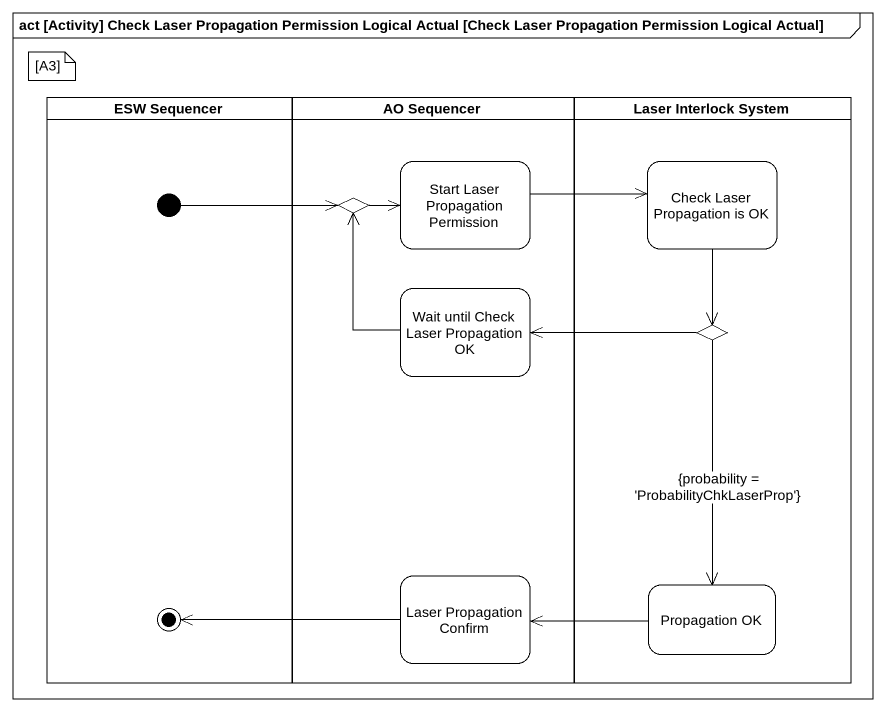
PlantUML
@startuml
mainframe act [Activity] Check Laser Propagation Permission Logical Actual [Check Laser Propagation Permission Logical Actual]
hide empty description
state "ESW Sequencer" as ESW_Sequencer <<partition>> {
  state initial1 <<start>>
  state final1 <<end>>
}
state "AO Sequencer" as AO_Sequencer <<partition>> {
  state choice1 <<choice>>
  state "Start Laser Propagation Permission" as Start_Laser_Propagation
  state "Wait until Check Laser Propagation OK" as Wait_until_Check_Laser
  state "Laser Propagation Confirm" as Laser_Propagation_Confirm
}
state "Laser Interlock System" as Laser_Interlock_System <<partition>> {
  state "Check Laser Propagation is OK" as Check_Laser_Propagation_is
  state choice2 <<choice>>
  state "Propagation OK" as Propagation_OK
}
initial1 -right-> choice1
choice1 -right-> Start_Laser_Propagation
Start_Laser_Propagation -right-> Check_Laser_Propagation_is
Check_Laser_Propagation_is --> choice2
Wait_until_Check_Laser -up-> choice1
choice2 -left-> Wait_until_Check_Laser
choice2 --> Propagation_OK : {probability = 'ProbabilityChkLaserProp'}
Laser_Propagation_Confirm -left-> final1
Propagation_OK -left-> Laser_Propagation_Confirm
note as N1
  [A3]
end note
@enduml
